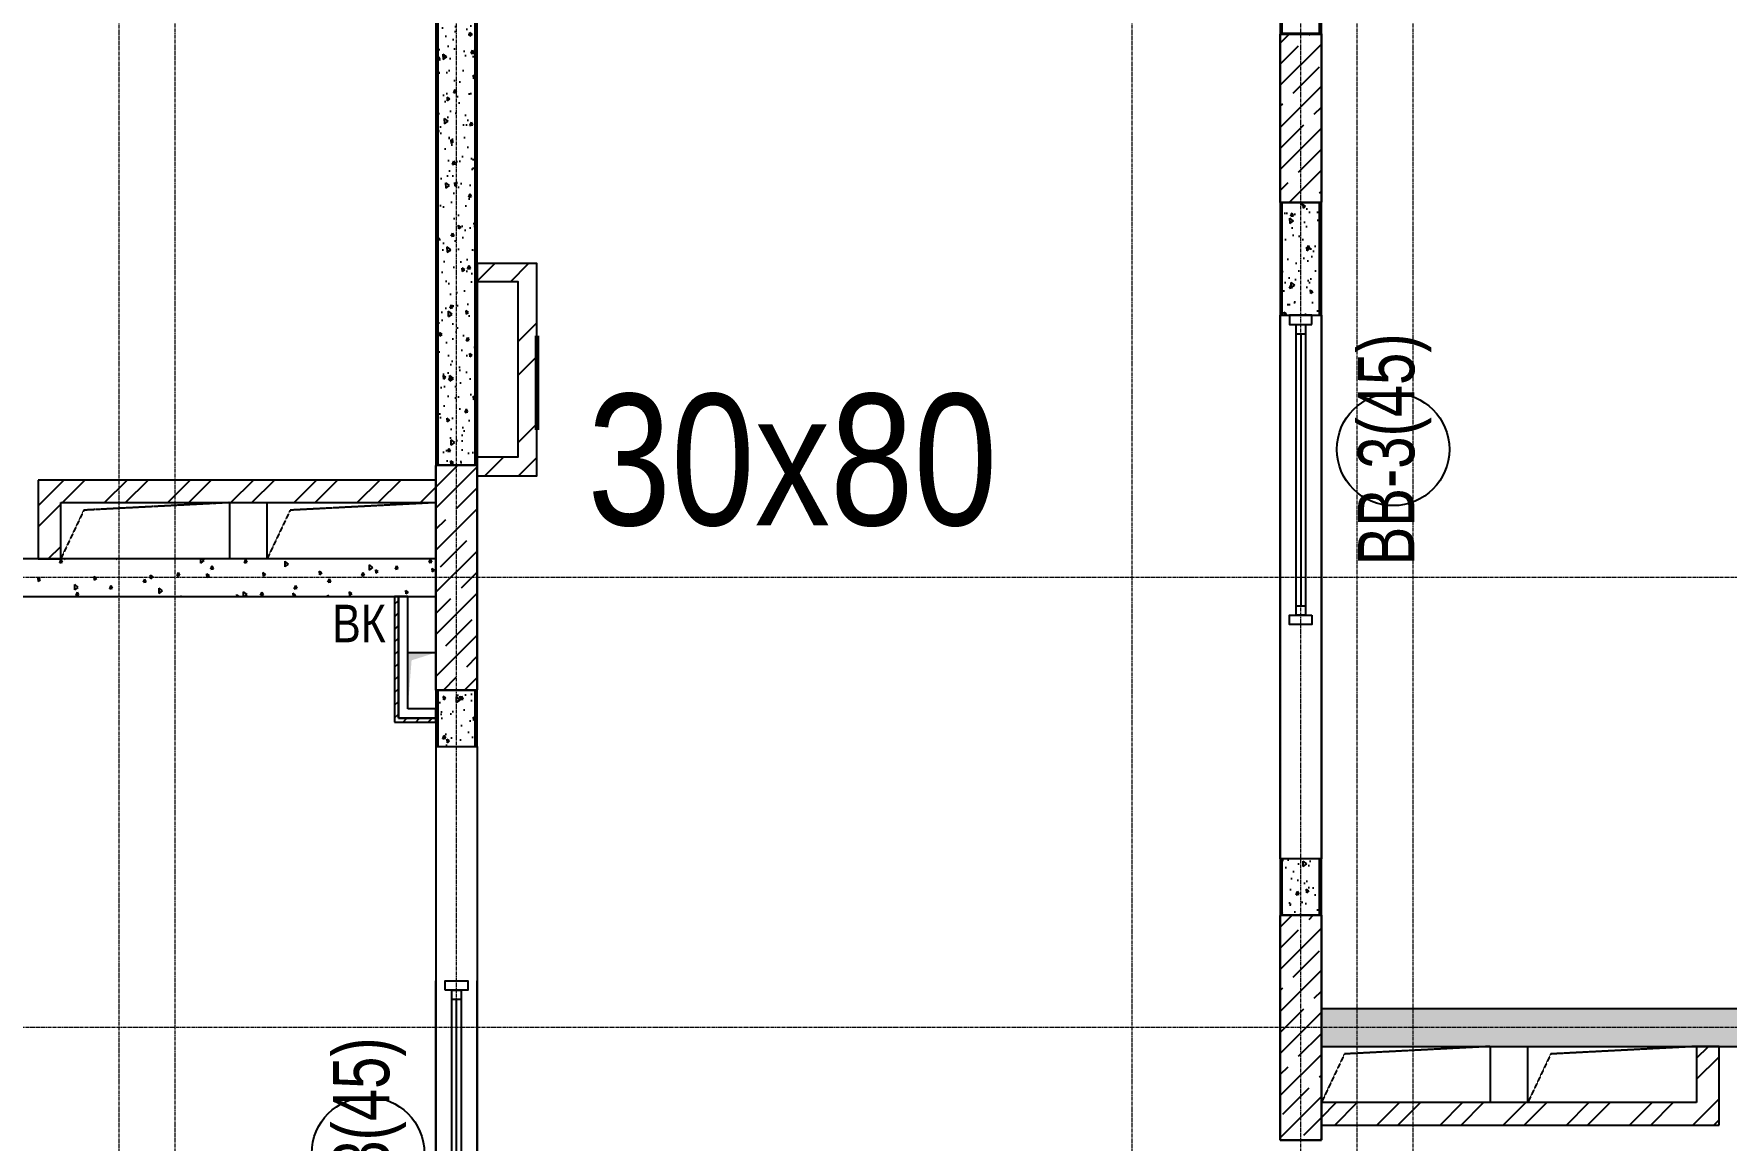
# Model space of a CAD drawing. Header units: millimetres. Extents: x -231292 to 573618, y -153144 to 564035.
# Drawn here: x 14450 to 23471, y 215366 to 221266 of the extents above; entities that cross this region are included whole.
import ezdxf
from ezdxf.enums import TextEntityAlignment as Align

# ---------------------------------------------------------------- set-up
doc = ezdxf.new("R2010")
doc.units = ezdxf.units.MM
for name, pattern in [('CENTER2', [28.575, 19.05, -3.175, 3.175, -3.175]), ('HIDDEN', [9.525, 6.35, -3.175]), ('HIDDEN2', [4.7625, 3.175, -1.5875])]:
    doc.linetypes.add(name, pattern=pattern)
doc.layers.get('0').update_dxf_attribs({"color": 250})
doc.layers.get('Defpoints').update_dxf_attribs({"color": 250})
for name, color, linetype, lineweight in [('11.10.2) люки', 30, 'Continuous', 60), ('АР_Витраж', 250, 'Continuous', 13), ('АР_Витраж марка', 250, 'Continuous', 9), ('АР_Колонны', 250, 'Continuous', 35), ('АР_Стены ГКЛ', 250, 'Continuous', 15), ('АР_Стены ЖБ', 250, 'Continuous', 35), ('АР_Стены кирпич', 250, 'Continuous', 20), ('АР_Стены ПЕНОблок', 250, 'Continuous', 20), ('АР_Тонкая', 250, 'Continuous', 5), ('АР_Штриховка', 250, 'Continuous', 0), ('ВК_Шахты', 5, 'Continuous', 9), ('РД_Оси_100', 250, 'Continuous', 0), ('РД_проем_инж перемыч_фахверк', 250, 'Continuous', 18)]:
    doc.layers.add(name, color=color, linetype=linetype, lineweight=lineweight)
doc.layers.add('РД_Витраж_вн', color=250, linetype='Continuous')
doc.layers.add('РД_Проем', color=250, linetype='Continuous', lineweight=0, plot=False)
doc.styles.add('Arial_09', font='ARIALN.TTF', dxfattribs={"width": 0.9})
doc.styles.add('style1', font='ARIALN.TTF')
pattern_1 = [(45, (-195344.93, 50353), (-168.3798, 168.3798), []), (45, (-195232.68, 50353), (-168.3798, 168.3798), [])]

# ---------------------------------------------------------------- blocks, each defined once
blk = doc.blocks.new('МаркаВитража1')
at = {"layer": 'Defpoints'}
blk.add_circle((0, 0), 3, dxfattribs=at)
at = {"color": 0, "linetype": 'ByBlock', "lineweight": -2, "style": 'Arial_09', "width": 0.9}
blk.add_attdef('АР-ОКНО:НАИМЕНОВАНИЕ', text='', height=3, dxfattribs=at).set_placement((0, 0), align=Align.MIDDLE)
blk = doc.blocks.new('оси_рен')
at = {"layer": 'РД_Оси_100', "color": 251, "linetype": 'CENTER2', "true_color": 0x636466}
for p, q in [((1225207.916, 167713.25), (1189697.958, 167713.25)), ((1225207.916, 165313.25), (1189697.958, 165313.25))]:
    blk.add_line(p, q, dxfattribs=at)
for points in [[(1201652.916, 223268.25), (1201652.916, 135558.25)], [(1201952.916, 135558.25), (1201952.916, 223268.25)], [(1203452.916, 135558.25), (1203452.916, 223268.25)], [(1207052.916, 223268.25), (1207052.916, 135558.25)], [(1207952.916, 135558.25), (1207952.916, 223268.25)], [(1208252.916, 135558.25), (1208252.916, 223268.25)], [(1208552.916, 135558.25), (1208552.916, 223268.25)]]:
    blk.add_lwpolyline(points, dxfattribs=at)

msp = doc.modelspace()

# ---------------------------------------------------------------- hatches: boundary and pattern name
h = msp.add_hatch()
h.set_pattern_fill('ANSI32', color=256, scale=40)
h.paths.add_polyline_path([(16813.243, 219010.775), (17031.068, 219010.775), (17031.068, 219944.352), (16813.243, 219944.352)], flags=17)
h.paths.add_polyline_path([(16813.243, 218909.257), (17130.995, 218909.257), (17130.995, 220040.906), (16813.243, 220040.906)])
at = {"layer": 'АР_Стены ГКЛ', "linetype": 'Continuous', "lineweight": 25, "true_color": 0x000000}
h = msp.add_hatch(dxfattribs=at)
h.set_pattern_fill('ANSI31', color=18, scale=15, style=0)
h.set_pattern_definition([(45, (-195344.934, 50353), (-33.6759605, 33.6759605), [])])
h.paths.add_polyline_path([(16373.243, 217596.253), (16393.243, 217616.253), (16393.243, 218266.253), (16373.243, 218266.253)], flags=0)
h = msp.add_hatch(dxfattribs=at)
h.set_pattern_fill('ANSI31', color=18, scale=15, angle=360, style=0)
h.set_pattern_definition([(45, (-195344.934, 50353), (-33.6759605, 33.6759605), [])])
h.paths.add_polyline_path([(16593.243, 217596.253), (16593.243, 217616.253), (16393.243, 217616.253), (16373.243, 217596.253)], flags=0)
at = {"layer": 'АР_Штриховка', "linetype": 'Continuous', "lineweight": 25, "true_color": 0x000000}
h = msp.add_hatch(dxfattribs=at)
h.set_pattern_fill('AR-CONC', color=18, angle=-315, style=0)
h.set_pattern_definition([(95, (-195344.93, 50353), (140.09465, 117.55338), [19.05, -209.55]), (40, (-195344.93, 50353), (-160.01845, 110.17673), [15.24, -167.64058]), (145.451445, (-195333.26, 50362.8), (-19.9238, 227.7301), [16.19001, -178.09024]), (91.1842, (-195380.85, 50388.92), (221.41024, 161.95341), [28.575, -314.325]), (141.63556, (-195362.4, 50402.42), (-7.08662, 342.82676), [24.28502, -267.1356]), (36.18415, (-195380.85, 50388.92), (-7.08662, 342.82676), [22.85997, -251.45973]), (66, (-195353.91, 50397.9), (179.51998, 34.89515), [19.05, -209.55]), (11, (-195353.91, 50397.9), (-86.53993, 173.94119), [15.24, -167.64]), (116.451445, (-195338.95, 50400.81), (92.98005, 208.83634), [16.19001, -178.08994]), (82.5, (-195344.934, 50353), (-57.605469, 61.973414), [0, -165.608, 0, -170.18, 0, -168.275]), (52.5, (-195344.93, 50353), (-23.589727, 118.087), [0, -97.028, 0, -161.798, 0, -64.135]), (12.5, (-195384.986, 50312.95), (99.927863, 91.826196), [0, -63.5, 0, -198.12, 0, -262.89]), (2.5, (-195402.95, 50294.99), (86.763904, 122.722393), [0, -82.55, 0, -131.572, 0, -186.69])])
h.paths.add_polyline_path([(16803.243, 222466.253), (16603.243, 222466.253), (16603.243, 218966.253), (16803.243, 218966.253)], flags=0)
h = msp.add_hatch(dxfattribs=at)
h.set_pattern_fill('AR-CONC', color=18, angle=45, style=0)
h.set_pattern_definition([(95, (-195344.93, 50353), (140.09465, 117.55338), [19.05, -209.55]), (40, (-195344.93, 50353), (-160.01845, 110.17673), [15.24, -167.64058]), (145.451445, (-195333.26, 50362.8), (-19.9238, 227.7301), [16.19001, -178.09024]), (91.1842, (-195380.85, 50388.92), (221.41024, 161.95341), [28.575, -314.325]), (141.63556, (-195362.4, 50402.42), (-7.08662, 342.82676), [24.28502, -267.1356]), (36.18415, (-195380.85, 50388.92), (-7.08662, 342.82676), [22.85997, -251.45973]), (66, (-195353.91, 50397.9), (179.51998, 34.89515), [19.05, -209.55]), (11, (-195353.91, 50397.9), (-86.53993, 173.94119), [15.24, -167.64]), (116.451445, (-195338.95, 50400.81), (92.98005, 208.83634), [16.19001, -178.08994]), (82.5, (-195344.934, 50353), (-57.605469, 61.973414), [0, -165.608, 0, -170.18, 0, -168.275]), (52.5, (-195344.93, 50353), (-23.589727, 118.087), [0, -97.028, 0, -161.798, 0, -64.135]), (12.5, (-195384.986, 50312.95), (99.927863, 91.826196), [0, -63.5, 0, -198.12, 0, -262.89]), (2.5, (-195402.95, 50294.99), (86.763904, 122.722393), [0, -82.55, 0, -131.572, 0, -186.69])])
h.paths.add_polyline_path([(21103.243, 216566.253), (21303.243, 216566.253), (21303.243, 216866.253), (21103.243, 216866.253)], flags=0)
h.paths.add_polyline_path([(21103.243, 219766.253), (21303.243, 219766.253), (21303.243, 220366.253), (21103.243, 220366.253)], flags=0)
h = msp.add_hatch(dxfattribs=at)
h.set_pattern_fill('ANSI32', color=18, scale=25, style=0)
h.set_pattern_definition([(45, (-195344.93, 50353), (-168.3798, 168.3798), []), (45, (-195232.68, 50353), (-168.3798, 168.3798), [])])
h.paths.add_polyline_path([(14473.243, 218886.232), (14593.243, 218766.253), (16593.243, 218766.594), (16593.223, 218886.594)], flags=0)
h = msp.add_hatch(dxfattribs=at)
h.set_pattern_fill('ANSI32', color=18, scale=25, style=0)
h.set_pattern_definition([(45, (-195344.93, 50353), (-168.3798, 168.3798), []), (45, (-195232.68, 50353), (-168.3798, 168.3798), [])])
h.paths.add_polyline_path([(14473.243, 218466.253), (14593.243, 218466.253), (14593.243, 218766.253), (14473.243, 218886.232)], flags=0)
h = msp.add_hatch(dxfattribs=at)
h.set_pattern_fill('AR-CONC', color=18, angle=-315, style=0)
h.set_pattern_definition([(95, (-195344.93, 50353), (140.09465, 117.55338), [19.05, -209.55]), (40, (-195344.93, 50353), (-160.01845, 110.17673), [15.24, -167.64058]), (145.451445, (-195333.26, 50362.8), (-19.9238, 227.7301), [16.19001, -178.09024]), (91.1842, (-195380.85, 50388.92), (221.41024, 161.95341), [28.575, -314.325]), (141.63556, (-195362.4, 50402.42), (-7.08662, 342.82676), [24.28502, -267.1356]), (36.18415, (-195380.85, 50388.92), (-7.08662, 342.82676), [22.85997, -251.45973]), (66, (-195353.91, 50397.9), (179.51998, 34.89515), [19.05, -209.55]), (11, (-195353.91, 50397.9), (-86.53993, 173.94119), [15.24, -167.64]), (116.451445, (-195338.95, 50400.81), (92.98005, 208.83634), [16.19001, -178.08994]), (82.5, (-195344.934, 50353), (-57.605469, 61.973414), [0, -165.608, 0, -170.18, 0, -168.275]), (52.5, (-195344.93, 50353), (-23.589727, 118.087), [0, -97.028, 0, -161.798, 0, -64.135]), (12.5, (-195384.986, 50312.95), (99.927863, 91.826196), [0, -63.5, 0, -198.12, 0, -262.89]), (2.5, (-195402.95, 50294.99), (86.763904, 122.722393), [0, -82.55, 0, -131.572, 0, -186.69])])
h.paths.add_polyline_path([(16803.243, 217766.253), (16603.243, 217766.253), (16603.243, 217466.253), (16803.243, 217466.253)], flags=0)
h.paths.add_polyline_path([(16803.243, 214566.253), (16603.243, 214566.253), (16603.243, 214066.253), (16803.243, 214066.253)], flags=0)
h = msp.add_hatch(dxfattribs=at)
h.set_pattern_fill('AR-CONC', color=18, angle=405, style=0)
h.set_pattern_definition([(95, (-195344.93, 50353), (140.09465, 117.55338), [19.05, -209.55]), (40, (-195344.93, 50353), (-160.01845, 110.17673), [15.24, -167.64058]), (145.451445, (-195333.26, 50362.8), (-19.9238, 227.7301), [16.19001, -178.09024]), (91.1842, (-195380.85, 50388.92), (221.41024, 161.95341), [28.575, -314.325]), (141.63556, (-195362.4, 50402.42), (-7.08662, 342.82676), [24.28502, -267.1356]), (36.18415, (-195380.85, 50388.92), (-7.08662, 342.82676), [22.85997, -251.45973]), (66, (-195353.91, 50397.9), (179.51998, 34.89515), [19.05, -209.55]), (11, (-195353.91, 50397.9), (-86.53993, 173.94119), [15.24, -167.64]), (116.451445, (-195338.95, 50400.81), (92.98005, 208.83634), [16.19001, -178.08994]), (82.5, (-195344.934, 50353), (-57.605469, 61.973414), [0, -165.608, 0, -170.18, 0, -168.275]), (52.5, (-195344.93, 50353), (-23.589727, 118.087), [0, -97.028, 0, -161.798, 0, -64.135]), (12.5, (-195384.986, 50312.95), (99.927863, 91.826196), [0, -63.5, 0, -198.12, 0, -262.89]), (2.5, (-195402.95, 50294.99), (86.763904, 122.722393), [0, -82.55, 0, -131.572, 0, -186.69])])
h.paths.add_polyline_path([(28903.243, 215866.253), (28903.243, 216066.253), (21313.243, 216066.253), (21313.243, 215866.253)], flags=0)
h = msp.add_hatch(dxfattribs=at)
h.set_pattern_fill('ANSI32', color=18, scale=25, angle=-360, style=0)
h.set_pattern_definition(pattern_1)
h.paths.add_polyline_path([(23433.243, 215866.253), (23313.243, 215866.253), (23313.243, 215566.253), (23433.243, 215446.253)], flags=0)
h = msp.add_hatch(dxfattribs=at)
h.set_pattern_fill('ANSI32', color=18, scale=25, angle=360, style=0)
h.set_pattern_definition(pattern_1)
h.paths.add_polyline_path([(23433.243, 215446.253), (23313.243, 215566.253), (21313.243, 215566.253), (21313.243, 215446.253)], flags=0)

# ---------------------------------------------------------------- linework, layer by layer
at = {"color": 18, "linetype": 'HIDDEN', "lineweight": 25, "ltscale": 0.07, "true_color": 0x000000}
for p, q in [((14593.243, 218766.253), (15493.243, 218766.253)), ((14593.243, 218466.253), (14593.243, 218766.253)), ((14593.243, 218766.253), (15493.243, 218766.253)), ((14593.243, 218466.253), (14593.243, 218766.253)), ((15493.243, 218766.253), (14716.162, 218725.858)), ((15493.243, 218766.253), (14716.162, 218725.858)), ((15493.243, 218766.253), (15493.243, 218466.253)), ((15493.243, 218766.253), (15493.243, 218466.253)), ((15693.243, 218766.253), (16593.243, 218766.253)), ((15693.243, 218466.253), (15693.243, 218766.253)), ((15693.243, 218766.253), (16593.243, 218766.253)), ((15693.243, 218466.253), (15693.243, 218766.253)), ((16593.243, 218766.253), (15816.162, 218725.858)), ((16593.243, 218766.253), (15816.162, 218725.858)), ((16593.243, 218766.253), (16593.243, 218466.253)), ((16593.243, 218766.253), (16593.243, 218466.253)), ((14716.162, 218725.858), (14593.243, 218466.253)), ((14716.162, 218725.858), (14593.243, 218466.253)), ((15816.162, 218725.858), (15693.243, 218466.253)), ((15816.162, 218725.858), (15693.243, 218466.253)), ((15493.243, 218466.253), (14593.243, 218466.253)), ((15493.243, 218466.253), (14593.243, 218466.253)), ((16593.243, 218466.253), (15693.243, 218466.253)), ((16593.243, 218466.253), (15693.243, 218466.253)), ((21313.243, 215866.253), (22213.243, 215866.253)), ((21313.243, 215566.253), (21313.243, 215866.253)), ((21313.243, 215866.253), (22213.243, 215866.253)), ((21313.243, 215566.253), (21313.243, 215866.253)), ((21436.162, 215825.858), (21313.243, 215566.253)), ((21436.162, 215825.858), (21313.243, 215566.253)), ((22213.243, 215866.253), (21436.162, 215825.858)), ((22213.243, 215866.253), (21436.162, 215825.858)), ((22213.243, 215866.253), (22213.243, 215566.253)), ((22213.243, 215866.253), (22213.243, 215566.253)), ((22413.243, 215866.253), (23313.243, 215866.253)), ((22413.243, 215566.253), (22413.243, 215866.253)), ((22413.243, 215866.253), (23313.243, 215866.253)), ((22413.243, 215566.253), (22413.243, 215866.253)), ((22536.162, 215825.858), (22413.243, 215566.253)), ((22536.162, 215825.858), (22413.243, 215566.253)), ((23313.243, 215866.253), (22536.162, 215825.858)), ((23313.243, 215866.253), (22536.162, 215825.858)), ((23313.243, 215866.253), (23313.243, 215566.253)), ((23313.243, 215866.253), (23313.243, 215566.253)), ((22213.243, 215566.253), (21313.243, 215566.253)), ((22213.243, 215566.253), (21313.243, 215566.253)), ((23313.243, 215566.253), (22413.243, 215566.253)), ((23313.243, 215566.253), (22413.243, 215566.253))]:
    msp.add_line(p, q, dxfattribs=at)
at = {"color": 18, "linetype": 'Continuous', "lineweight": 25, "true_color": 0x000000}
for p, q in [((16443.243, 217666.253), (16443.243, 217966.253)), ((16443.243, 217966.253), (16593.243, 217966.253)), ((16443.243, 217666.253), (16443.243, 217966.253)), ((16443.243, 217966.253), (16593.243, 217966.253)), ((16593.243, 217966.253), (16593.243, 217666.253)), ((16593.243, 217966.253), (16593.243, 217666.253)), ((16593.243, 217666.253), (16443.243, 217666.253)), ((16593.243, 217666.253), (16443.243, 217666.253))]:
    msp.add_line(p, q, dxfattribs=at)
for points in [[(16813.243, 218909.257), (17130.995, 218909.257), (17130.995, 220040.906), (16813.243, 220040.906)], [(16813.243, 219010.775), (17031.068, 219010.775), (17031.068, 219944.352), (16813.243, 219944.352)]]:
    msp.add_lwpolyline(points, close=True)
msp.add_solid([(16443.243, 217666.253), (16443.243, 217966.253), (16463.44, 217925.28), (16593.243, 217966.253)], dxfattribs=at)
msp.add_solid([(16443.243, 217666.253), (16443.243, 217966.253), (16463.44, 217925.28), (16593.243, 217966.253)], dxfattribs=at)
at = {"layer": '11.10.2) люки'}
msp.add_lwpolyline([(17130.995, 219655.174), (17130.995, 219155.174)], dxfattribs=at)
at = {"layer": 'АР_Витраж', "color": 18, "linetype": 'Continuous', "lineweight": 25, "true_color": 0x000000}
for p, q in [((21093.243, 219766.253), (21093.243, 218116.253)), ((21313.243, 219766.253), (21313.243, 218116.253)), ((21178.243, 219666.253), (21228.243, 219666.253)), ((21203.243, 219666.253), (21203.243, 218216.253)), ((21178.243, 218216.253), (21228.243, 218216.253)), ((16593.243, 214566.253), (16593.243, 216216.253)), ((16813.243, 214566.253), (16813.243, 216216.253)), ((16728.243, 216116.253), (16678.243, 216116.253)), ((16703.243, 214666.253), (16703.243, 216116.253))]:
    msp.add_line(p, q, dxfattribs=at)
for points in [[(21263.243, 219716.253), (21263.243, 219766.253), (21143.243, 219766.253), (21143.243, 219716.253)], [(21178.243, 219716.253), (21228.243, 219716.253), (21228.243, 218166.253), (21178.243, 218166.253)], [(21263.243, 218166.253), (21263.243, 218116.253), (21143.243, 218116.253), (21143.243, 218166.253)], [(16643.243, 216166.253), (16643.243, 216216.253), (16763.243, 216216.253), (16763.243, 216166.253)], [(16728.243, 214616.253), (16678.243, 214616.253), (16678.243, 216166.253), (16728.243, 216166.253)]]:
    msp.add_lwpolyline(points, close=True, dxfattribs=at)
at = {"layer": 'АР_Колонны', "color": 18, "linetype": 'HIDDEN2', "lineweight": 25, "true_color": 0x000000}
for p, q in [((21093.243, 221266.253), (21313.243, 221266.253)), ((21093.243, 220366.253), (21093.243, 221266.253)), ((21313.243, 221266.253), (21313.243, 220366.253)), ((21313.243, 220366.253), (21093.243, 220366.253)), ((16593.243, 218966.253), (16813.243, 218966.253)), ((16593.243, 217766.253), (16593.243, 218966.253)), ((16813.243, 218966.253), (16813.243, 217766.253)), ((16813.243, 217766.253), (16593.243, 217766.253)), ((21093.243, 216566.253), (21313.243, 216566.253)), ((21093.243, 215366.253), (21093.243, 216566.253)), ((21313.243, 216566.253), (21313.243, 215366.253)), ((21313.243, 215366.253), (21093.243, 215366.253))]:
    msp.add_line(p, q, dxfattribs=at)
at = {"layer": 'АР_Колонны', "color": 18, "linetype": 'Continuous', "lineweight": 25, "true_color": 0x000000}
for p, q in [((21313.243, 221266.253), (21093.243, 221266.253)), ((21093.243, 221266.253), (21093.243, 220366.253)), ((21313.243, 221266.253), (21093.243, 221266.253)), ((21093.243, 221266.253), (21093.243, 220366.253)), ((21313.243, 220366.253), (21313.243, 221266.253)), ((21313.243, 220366.253), (21313.243, 221266.253)), ((21093.243, 220366.253), (21313.243, 220366.253)), ((21093.243, 220366.253), (21313.243, 220366.253)), ((16813.243, 218966.253), (16593.243, 218966.253)), ((16593.243, 218966.253), (16593.243, 217766.253)), ((16813.243, 218966.253), (16593.243, 218966.253)), ((16593.243, 218966.253), (16593.243, 217766.253)), ((16813.243, 217766.253), (16813.243, 218966.253)), ((16813.243, 217766.253), (16813.243, 218966.253)), ((16593.243, 217766.253), (16813.243, 217766.253)), ((16593.243, 217766.253), (16813.243, 217766.253)), ((21313.243, 216566.253), (21093.243, 216566.253)), ((21093.243, 216566.253), (21093.243, 215366.253)), ((21313.243, 216566.253), (21093.243, 216566.253)), ((21093.243, 216566.253), (21093.243, 215366.253)), ((21313.243, 215366.253), (21313.243, 216566.253)), ((21313.243, 215366.253), (21313.243, 216566.253)), ((21093.243, 215366.253), (21313.243, 215366.253)), ((21093.243, 215366.253), (21313.243, 215366.253))]:
    msp.add_line(p, q, dxfattribs=at)
at = {"layer": 'АР_Колонны', "linetype": 'HIDDEN2', "lineweight": 25}
msp.add_line((21098.243, 221266.253), (21318.243, 221266.253), dxfattribs=at)
at = {"layer": 'АР_Колонны', "linetype": 'Continuous', "lineweight": 35}
msp.add_line((21098.243, 221266.253), (21318.243, 221266.253), dxfattribs=at)
at = {"layer": 'АР_Стены ГКЛ', "color": 18, "linetype": 'Continuous', "lineweight": 25, "true_color": 0x000000}
for p, q in [((16393.243, 218266.253), (16373.243, 218266.253)), ((16373.243, 218266.253), (16373.243, 217596.253)), ((16443.243, 218266.253), (16393.243, 218266.253)), ((16393.243, 218266.253), (16393.243, 217616.253)), ((16393.243, 217616.253), (16393.243, 218266.253)), ((16443.243, 217666.253), (16443.243, 218266.253)), ((16373.243, 217596.253), (16593.243, 217596.253)), ((16393.243, 217616.253), (16593.243, 217616.253)), ((16593.243, 217616.253), (16393.243, 217616.253)), ((16593.243, 217666.253), (16443.243, 217666.253)), ((16593.243, 217616.253), (16593.243, 217666.253)), ((16593.243, 217596.253), (16593.243, 217616.253))]:
    msp.add_line(p, q, dxfattribs=at)
at = {"layer": 'АР_Стены ЖБ', "color": 18, "linetype": 'Continuous', "lineweight": 25, "true_color": 0x000000}
for p, q in [((21313.243, 221266.253), (21093.243, 221266.253)), ((21093.243, 221266.253), (21093.243, 220366.253)), ((21313.243, 220366.253), (21313.243, 221266.253)), ((21093.243, 220366.253), (21313.243, 220366.253)), ((16813.243, 218966.253), (16593.243, 218966.253)), ((16593.243, 218966.253), (16593.243, 217766.253)), ((16813.243, 217766.253), (16813.243, 218966.253)), ((16593.243, 217766.253), (16813.243, 217766.253)), ((21313.243, 216566.253), (21093.243, 216566.253)), ((21093.243, 216566.253), (21093.243, 215366.253)), ((21313.243, 215366.253), (21313.243, 216566.253)), ((21093.243, 215366.253), (21313.243, 215366.253))]:
    msp.add_line(p, q, dxfattribs=at)
at = {"layer": 'АР_Стены ЖБ', "linetype": 'Continuous', "lineweight": 40}
msp.add_line((21318.243, 221266.253), (21098.243, 221266.253), dxfattribs=at)
at = {"layer": 'АР_Стены кирпич', "color": 18, "linetype": 'Continuous', "lineweight": 25, "true_color": 0x000000}
for p, q in [((16593.223, 218886.594), (14473.243, 218886.232)), ((14473.243, 218886.232), (14473.243, 218466.253)), ((16593.243, 218766.594), (16593.223, 218886.594)), ((14593.243, 218766.253), (16593.243, 218766.594)), ((14593.243, 218466.253), (14593.243, 218766.253)), ((14473.243, 218466.253), (14593.243, 218466.253)), ((23433.243, 215866.253), (23313.243, 215866.253)), ((23313.243, 215866.253), (23313.243, 215566.253)), ((23433.243, 215446.253), (23433.243, 215866.253)), ((23313.243, 215566.253), (21313.243, 215566.253)), ((21313.243, 215566.253), (21313.243, 215446.253)), ((21313.243, 215446.253), (23433.243, 215446.253))]:
    msp.add_line(p, q, dxfattribs=at)
at = {"layer": 'АР_Стены ПЕНОблок', "color": 18, "linetype": 'Continuous', "lineweight": 25, "true_color": 0x000000}
for p, q in [((16603.243, 222466.253), (16603.243, 218966.253)), ((16803.243, 218966.253), (16803.243, 222466.253)), ((21303.243, 221266.253), (21303.243, 222331.559)), ((21103.243, 222056.884), (21103.243, 221266.253)), ((21103.243, 221266.253), (21303.243, 221266.253)), ((21303.243, 220366.253), (21103.243, 220366.253)), ((21103.243, 220366.253), (21103.243, 219766.253)), ((21303.243, 219766.253), (21303.243, 220366.253)), ((21103.243, 219766.253), (21303.243, 219766.253)), ((16603.243, 218966.253), (16803.243, 218966.253)), ((16593.243, 218466.253), (9023.243, 218466.253)), ((16593.243, 218266.253), (16593.243, 218466.253)), ((9023.243, 218266.253), (16593.243, 218266.253)), ((16803.243, 217766.253), (16603.243, 217766.253)), ((16603.243, 217766.253), (16603.243, 217466.253)), ((16803.243, 217466.253), (16803.243, 217766.253)), ((16603.243, 217466.253), (16803.243, 217466.253)), ((21303.243, 216866.253), (21103.243, 216866.253)), ((21103.243, 216866.253), (21103.243, 216566.253)), ((21303.243, 216566.253), (21303.243, 216866.253)), ((21103.243, 216566.253), (21303.243, 216566.253)), ((28903.243, 216066.253), (21313.243, 216066.253)), ((21313.243, 216066.253), (21313.243, 215866.253)), ((21313.243, 215866.253), (28903.243, 215866.253))]:
    msp.add_line(p, q, dxfattribs=at)
at = {"layer": 'АР_Тонкая', "color": 18, "linetype": 'Continuous', "lineweight": 25, "true_color": 0x000000}
for p, q in [((16593.243, 222466.253), (16593.243, 218966.253)), ((16603.243, 218966.253), (16603.243, 222466.253)), ((16803.243, 222466.253), (16803.243, 218966.253)), ((16813.243, 218966.253), (16813.243, 222466.253)), ((21303.243, 222331.559), (21303.243, 221266.253)), ((21313.243, 221266.253), (21313.243, 222331.559)), ((21093.243, 222056.884), (21093.243, 221266.253)), ((21103.243, 221266.253), (21103.243, 222056.884)), ((21093.243, 221266.253), (21103.243, 221266.253)), ((21303.243, 221266.253), (21313.243, 221266.253)), ((21103.243, 220366.253), (21093.243, 220366.253)), ((21093.243, 220366.253), (21093.243, 219766.253)), ((21103.243, 219766.253), (21103.243, 220366.253)), ((21313.243, 220366.253), (21303.243, 220366.253)), ((21303.243, 220366.253), (21303.243, 219766.253)), ((21313.243, 219766.253), (21313.243, 220366.253)), ((21093.243, 219766.253), (21103.243, 219766.253)), ((21303.243, 219766.253), (21313.243, 219766.253)), ((16593.243, 218966.253), (16603.243, 218966.253)), ((16803.243, 218966.253), (16813.243, 218966.253)), ((16603.243, 217766.253), (16593.243, 217766.253)), ((16593.243, 217766.253), (16593.243, 217466.253)), ((16603.243, 217466.253), (16603.243, 217766.253)), ((16813.243, 217766.253), (16803.243, 217766.253)), ((16803.243, 217766.253), (16803.243, 217466.253)), ((16813.243, 217466.253), (16813.243, 217766.253)), ((16593.243, 217466.253), (16603.243, 217466.253)), ((16803.243, 217466.253), (16813.243, 217466.253)), ((21103.243, 216866.253), (21093.243, 216866.253)), ((21093.243, 216866.253), (21093.243, 216566.253)), ((21103.243, 216566.253), (21103.243, 216866.253)), ((21313.243, 216866.253), (21303.243, 216866.253)), ((21303.243, 216866.253), (21303.243, 216566.253)), ((21313.243, 216566.253), (21313.243, 216866.253)), ((21093.243, 216566.253), (21103.243, 216566.253)), ((21303.243, 216566.253), (21313.243, 216566.253))]:
    msp.add_line(p, q, dxfattribs=at)
at = {"layer": 'АР_Штриховка', "color": 18, "linetype": 'Continuous', "lineweight": 25, "true_color": 0x000000}
for p, q in [((21093.243, 221216.379), (21143.116, 221266.253)), ((21093.243, 220991.873), (21313.243, 221211.873)), ((21093.243, 221104.126), (21191.492, 221202.375)), ((21247.618, 221258.502), (21255.37, 221266.253)), ((21163.429, 220949.805), (21303.745, 221090.122)), ((21093.243, 220767.367), (21313.243, 220987.367)), ((21093.243, 220879.62), (21107.302, 220893.679)), ((21275.682, 220837.552), (21313.243, 220875.113)), ((21093.243, 220655.113), (21219.555, 220781.426)), ((21093.243, 220542.86), (21313.243, 220762.86)), ((21191.492, 220528.856), (21313.243, 220650.607)), ((21141.142, 220366.253), (21313.243, 220538.354)), ((21093.243, 220430.607), (21135.365, 220472.729)), ((21303.745, 220416.603), (21313.243, 220426.101)), ((16593.243, 218961.443), (16598.052, 218966.253)), ((16593.243, 218849.19), (16710.306, 218966.253)), ((16593.243, 218736.937), (16813.243, 218956.937)), ((16701.364, 218732.805), (16813.243, 218844.684)), ((16593.243, 218512.431), (16813.243, 218732.431)), ((16593.243, 218624.684), (16645.237, 218676.678)), ((16593.243, 218287.924), (16813.243, 218507.924)), ((16617.174, 218424.108), (16757.49, 218564.425)), ((14588.207, 218445.446), (14595.955, 218462.849)), ((14588.244, 218445.347), (14603.204, 218448.255)), ((14603.191, 218448.25), (14595.98, 218462.745)), ((14613.959, 218462.658), (14613.645, 218466.253)), ((14613.966, 218462.649), (14618.261, 218466.253)), ((14889.425, 218462.628), (14894.381, 218466.253)), ((14889.735, 218462.516), (14889.658, 218466.253)), ((15339.642, 218443.596), (15339.174, 218466.253)), ((15339.331, 218443.708), (15357.782, 218457.204)), ((15357.974, 218456.942), (15346.211, 218466.253)), ((15392.826, 218411.086), (15400.575, 218428.489)), ((15392.864, 218410.986), (15407.824, 218413.894)), ((15407.811, 218413.889), (15400.599, 218428.384)), ((15572.346, 218445.981), (15580.095, 218463.384)), ((15572.384, 218445.881), (15587.344, 218448.789)), ((15587.331, 218448.784), (15580.119, 218463.279)), ((15807.881, 218438.022), (15788.839, 218453.095)), ((15789.549, 218424.676), (15788.959, 218453.245)), ((15789.238, 218424.788), (15807.689, 218438.284)), ((15985.63, 218391.075), (15972.296, 218400.257)), ((15974.43, 218381.988), (15972.77, 218400.965)), ((16257.788, 218419.102), (16238.746, 218434.174)), ((16239.456, 218405.757), (16238.866, 218434.325)), ((16239.144, 218405.869), (16257.595, 218419.365)), ((16285.743, 218398.451), (16272.408, 218407.632)), ((16274.543, 218389.364), (16272.883, 218408.342)), ((16274.55, 218389.356), (16286.225, 218399.152)), ((16376.966, 218411.62), (16384.715, 218429.023)), ((16377.004, 218411.521), (16391.964, 218414.429)), ((16391.951, 218414.424), (16384.739, 218428.919)), ((16556.486, 218446.515), (16564.235, 218463.918)), ((16556.524, 218446.416), (16571.484, 218449.324)), ((16571.471, 218449.319), (16564.259, 218463.814)), ((16585.855, 218405.827), (16572.52, 218415.008)), ((16574.656, 218396.741), (16572.996, 218415.718)), ((16574.663, 218396.732), (16586.338, 218406.528)), ((14485.068, 218354.197), (14471.733, 218363.378)), ((14473.865, 218345.104), (14472.204, 218364.082)), ((14473.872, 218345.096), (14485.546, 218354.892)), ((14686.657, 218313.909), (14667.616, 218328.982)), ((14668.325, 218300.563), (14667.734, 218329.132)), ((14668.015, 218300.674), (14686.466, 218314.17)), ((14785.18, 218361.572), (14771.846, 218370.754)), ((14773.978, 218352.481), (14772.317, 218371.458)), ((14773.985, 218352.472), (14785.659, 218362.268)), ((14854.266, 218306.4), (14862.015, 218323.803)), ((14854.304, 218306.301), (14869.264, 218309.209)), ((14869.251, 218309.204), (14862.04, 218323.699)), ((15033.786, 218341.295), (15041.535, 218358.698)), ((15033.824, 218341.196), (15048.784, 218344.104)), ((15048.771, 218344.099), (15041.559, 218358.594)), ((15085.293, 218368.948), (15071.958, 218378.13)), ((15074.091, 218359.858), (15072.43, 218378.835)), ((15074.098, 218359.849), (15085.772, 218369.645)), ((15136.564, 218294.989), (15117.522, 218310.062)), ((15118.232, 218281.643), (15117.641, 218310.212)), ((15213.306, 218376.191), (15221.055, 218393.594)), ((15213.344, 218376.091), (15228.304, 218378.999)), ((15228.291, 218378.994), (15221.079, 218393.489)), ((15385.405, 218376.324), (15372.071, 218385.505)), ((15374.204, 218367.234), (15372.544, 218386.212)), ((15374.211, 218367.226), (15385.886, 218377.022)), ((15685.518, 218383.7), (15672.183, 218392.881)), ((15674.317, 218374.611), (15672.657, 218393.588)), ((15674.324, 218374.602), (15685.999, 218384.398)), ((15838.406, 218306.935), (15846.155, 218324.338)), ((15838.444, 218306.835), (15853.404, 218309.743)), ((15853.391, 218309.738), (15846.179, 218324.233)), ((15974.437, 218381.979), (15986.112, 218391.775)), ((16017.926, 218341.83), (16025.675, 218359.233)), ((16017.964, 218341.73), (16032.924, 218344.638)), ((16032.911, 218344.633), (16025.699, 218359.128)), ((16197.446, 218376.725), (16205.195, 218394.128)), ((16197.484, 218376.626), (16212.444, 218379.534)), ((16212.431, 218379.528), (16205.219, 218394.024)), ((16729.427, 218311.855), (16813.243, 218395.671)), ((14674.747, 218271.505), (14682.495, 218288.908)), ((14674.784, 218271.406), (14689.744, 218274.314)), ((14689.731, 218274.309), (14682.52, 218288.804)), ((15117.921, 218281.755), (15136.372, 218295.251)), ((15234.445, 218266.253), (15231.976, 218267.952)), ((15232.659, 218266.253), (15232.449, 218268.658)), ((15545.269, 218266.253), (15532.089, 218275.328)), ((15533.418, 218266.253), (15532.562, 218276.035)), ((15545.198, 218266.253), (15545.904, 218266.845)), ((15586.471, 218276.069), (15567.429, 218291.141)), ((15568.066, 218266.253), (15567.548, 218291.292)), ((15572.501, 218266.253), (15586.279, 218276.331)), ((15658.886, 218272.039), (15666.635, 218289.443)), ((15658.924, 218271.94), (15673.884, 218274.848)), ((15673.871, 218274.843), (15666.659, 218289.338)), ((15845.536, 218273.522), (15832.201, 218282.704)), ((15834.176, 218266.253), (15832.675, 218283.412)), ((15836.52, 218266.253), (15846.017, 218274.222)), ((16024.876, 218266.253), (16017.336, 218272.221)), ((16017.582, 218266.253), (16017.456, 218272.372)), ((16145.648, 218280.898), (16132.314, 218290.08)), ((16134.449, 218271.811), (16132.788, 218290.788)), ((16134.456, 218271.802), (16146.13, 218281.598)), ((16445.761, 218288.274), (16432.426, 218297.455)), ((16434.562, 218279.187), (16432.901, 218298.165)), ((16434.569, 218279.179), (16446.243, 218288.975)), ((16593.243, 218063.418), (16813.243, 218283.418)), ((16593.243, 218175.671), (16673.301, 218255.729)), ((16645.237, 218003.159), (16785.554, 218143.475)), ((16593.243, 217838.911), (16813.243, 218058.911)), ((16757.49, 217890.906), (16813.243, 217946.658)), ((16632.838, 217766.253), (16701.364, 217834.779)), ((16745.091, 217766.253), (16813.243, 217834.405)), ((21093.243, 216501.745), (21157.751, 216566.253)), ((21247.618, 216543.867), (21270.004, 216566.253)), ((21093.243, 216277.239), (21313.243, 216497.239)), ((21093.243, 216389.492), (21191.492, 216487.741)), ((21163.429, 216235.171), (21303.745, 216375.487)), ((21093.243, 216052.732), (21313.243, 216272.732)), ((21093.243, 216164.985), (21107.302, 216179.044)), ((21275.682, 216122.918), (21313.243, 216160.479)), ((21093.243, 215940.479), (21219.555, 216066.791)), ((21093.243, 215828.226), (21313.243, 216048.226)), ((21191.492, 215814.221), (21313.243, 215935.973)), ((21093.243, 215603.719), (21313.243, 215823.719)), ((21093.243, 215715.973), (21135.365, 215758.095)), ((21303.745, 215701.968), (21313.243, 215711.466)), ((21107.302, 215505.525), (21247.618, 215645.842)), ((21093.243, 215379.213), (21313.243, 215599.213)), ((21219.555, 215393.272), (21313.243, 215486.96)), ((21304.789, 215366.253), (21313.243, 215374.707))]:
    msp.add_line(p, q, dxfattribs=at)
at = {"layer": 'РД_Витраж_вн', "color": 18, "linetype": 'Continuous', "lineweight": 25, "true_color": 0x000000}
for p, q in [((21093.243, 216866.253), (21093.243, 219766.253)), ((21313.243, 216866.253), (21313.243, 219766.253)), ((16593.243, 217466.253), (16593.243, 214566.253)), ((16813.243, 217466.253), (16813.243, 214566.253))]:
    msp.add_line(p, q, dxfattribs=at)
at = {"layer": 'РД_Проем', "color": 18, "linetype": 'Continuous', "lineweight": 25, "true_color": 0x000000}
for p, q in [((21093.243, 216866.253), (21093.243, 219766.253)), ((21313.243, 216866.253), (21313.243, 219766.253)), ((16593.243, 217466.253), (16593.243, 214566.253)), ((16813.243, 217466.253), (16813.243, 214566.253))]:
    msp.add_line(p, q, dxfattribs=at)
at = {"layer": 'РД_проем_инж перемыч_фахверк', "color": 18, "linetype": 'Continuous', "lineweight": 25, "true_color": 0x000000}
for p, q in [((21093.243, 219766.253), (21093.243, 216866.253)), ((21313.243, 219766.253), (21313.243, 216866.253)), ((16593.243, 217466.253), (16593.243, 214566.253)), ((16813.243, 217466.253), (16813.243, 214566.253))]:
    msp.add_line(p, q, dxfattribs=at)

# ---------------------------------------------------------------- block references
at = {"rotation": 359.999868838025}
msp.add_blockref('оси_рен', (-1186750.035, 50655.808), dxfattribs=at)
at = {"layer": 'АР_Витраж марка', "color": 18, "linetype": 'Continuous', "lineweight": 25, "true_color": 0x000000, "xscale": 100, "yscale": 100, "zscale": 100}
for p, rotation in [((21695.753, 219050.182), 89.99999999999999), ((16231.313, 215295.872), 90.00000000000001)]:
    msp.add_blockref('МаркаВитража1', p, dxfattribs=dict(at, rotation=rotation)).add_auto_attribs({'АР-ОКНО:НАИМЕНОВАНИЕ': 'ВВ-3(45)'})

# ---------------------------------------------------------------- texts
at = {"layer": 'ВК_Шахты', "color": 18, "lineweight": 25, "true_color": 0x000000, "style": 'style1'}
msp.add_text('ВК', height=200, dxfattribs=at).set_placement((16040.028, 218021.494))

# ---------------------------------------------------------------- next in the draw order: texts
at = {"layer": '11.10.2) люки', "color": 176, "true_color": 0x00008a, "insert": (17400.864, 219345.804), "char_height": 700, "width": 1668.44707, "attachment_point": 1, "line_spacing_factor": 0.3, "style": 'style1', "bg_fill": 3, "box_fill_scale": 1, "bg_fill_color": 256, "bg_fill_transparency": 0}
msp.add_mtext('\\pxsm1;30х80', dxfattribs=at)

doc.saveas('drawing.dxf')
